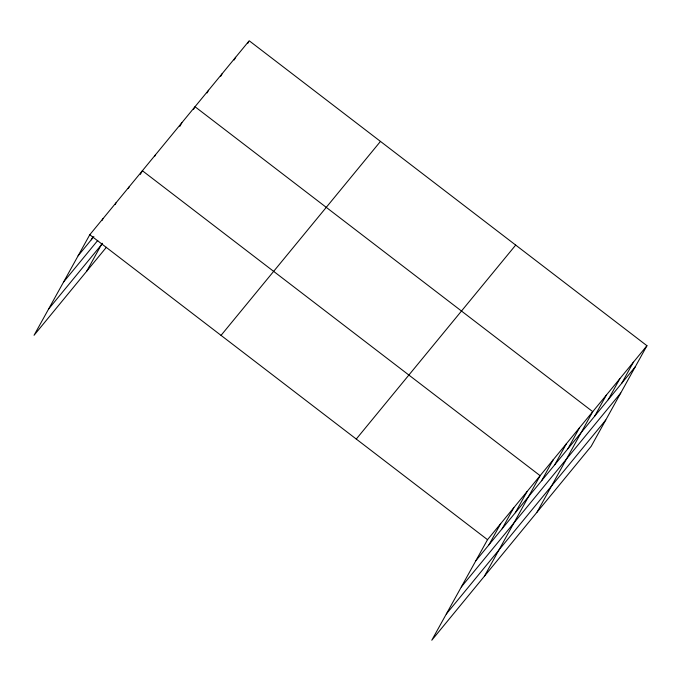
<?xml version="1.0" encoding="UTF-8"?>
<svg xmlns="http://www.w3.org/2000/svg" width="681" height="681" viewBox="0 0 681 681"><rect width="100%" height="100%" fill="white"/><g stroke="black" fill="none" stroke-linecap="round" stroke-linejoin="round"><path stroke-width="1.02" d="M646.95 345.718L487.519 539.684L431.788 640.225L591.219 446.259L646.95 345.718L249.212 40.775L89.781 234.741L34.05 335.282L106.389 247.271M91.254 239.806L92.778 237.056M101.92 220.567L102.933 218.737M115.072 204.572L116.085 202.734M128.224 188.569L129.237 186.739M86.666 271.268L102.201 243.245M140.363 174.396L142.397 170.735L540.127 475.678L484.395 576.22M154.527 156.562L155.549 154.732M179.818 126.394L181.853 122.725M193.481 109.471L195.004 106.721L592.742 411.664L537.011 512.206M207.033 92.982L208.556 90.233M220.584 76.493L222.108 73.752M234.136 60.013L235.66 57.264M247.688 43.524L248.71 41.694M488.992 544.749L500.671 523.68M502.144 528.754L513.823 507.677M515.296 512.75L526.975 491.682M541.608 480.743L553.278 459.675M554.76 464.74L566.439 443.672M567.911 448.736L579.591 427.668M594.615 416.253L606.294 395.184M608.167 399.764L619.846 378.696M621.719 383.275L633.398 362.207M78.102 255.809L93.884 236.605M63.563 282.036L97.766 240.427M48.589 309.055L102.516 243.449M221.036 335.375L380.466 141.41M356.265 439.058L515.696 245.083M475.84 560.752L635.271 366.787M461.301 586.979L620.731 393.014M446.319 613.998L605.758 420.032M89.781 234.741L487.519 539.684"/></g></svg>
